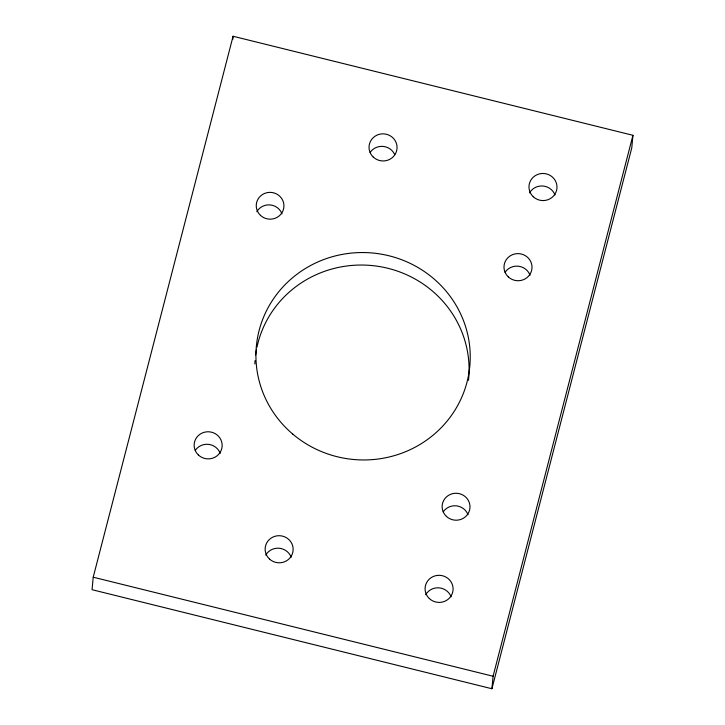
<?xml version="1.0" encoding="UTF-8"?>
<svg xmlns="http://www.w3.org/2000/svg" width="725" height="725" viewBox="0 0 725 725"><rect width="100%" height="100%" fill="white"/><g stroke="black" fill="none" stroke-linecap="round" stroke-linejoin="round"><path stroke-width="1.09" d="M93.217 577.2L92.057 589.697L491.922 688.75L631.783 147.8L632.943 135.303L233.078 36.25L93.217 577.2L493.082 676.253L491.922 688.75M232.788 39.377L233.078 36.25M493.082 676.253L632.943 135.303M265.731 555.096A14.02 13.558 5.3 0 1 279.125 548.236A14.02 13.558 5.3 0 1 291.178 557.253M195.215 450.415A14.02 13.558 5.3 0 1 208.592 444.362A14.02 13.558 5.3 0 1 220.192 453.333M443.192 511.868A13.938 13.476 5.3 0 1 456.487 505.851A13.938 13.476 5.3 0 1 468.024 514.768M425.675 594.717A14.02 13.558 5.3 0 1 439.069 587.857A14.02 13.558 5.3 0 1 451.122 596.874M256.822 211.691A13.848 13.394 5.3 0 1 270.062 204.912A13.848 13.394 5.3 0 1 281.971 213.821M370.094 152.495A14.02 13.558 5.3 0 1 383.017 146.396A14.02 13.558 5.3 0 1 394.735 154.579M505.062 272.265A14.02 13.558 5.3 0 1 518.438 266.211A14.02 13.558 5.3 0 1 530.038 275.183M529.567 192.868A14.02 13.558 5.3 0 1 542.962 186.017A14.02 13.558 5.3 0 1 555.015 195.025M254.847 363.968A107.191 103.684 5.3 0 1 255.046 360.561M255.635 354.915A107.191 103.684 5.3 0 1 256.532 349.35M256.976 347.157A107.191 103.684 5.3 0 1 378.432 266.374A107.191 103.684 5.3 0 1 468.477 380.335M198.414 455.019A14.02 13.558 5.3 0 0 221.75 448.693A14.02 13.558 5.3 0 0 204.296 432.263A14.02 13.558 5.3 0 0 198.414 455.019M260.465 215.343A13.848 13.394 5.3 0 0 283.529 209.09A13.848 13.394 5.3 0 0 266.283 192.859A13.848 13.394 5.3 0 0 260.465 215.343M446.382 516.372A13.938 13.476 5.3 0 0 469.582 510.083A13.938 13.476 5.3 0 0 452.237 493.752A13.938 13.476 5.3 0 0 446.382 516.372M508.261 276.868A14.02 13.558 5.3 0 0 531.597 270.543A14.02 13.558 5.3 0 0 514.152 254.112A14.02 13.558 5.3 0 0 508.261 276.868M429.345 598.56A14.02 13.558 5.3 0 0 452.681 592.234A14.02 13.558 5.3 0 0 435.227 575.813A14.02 13.558 5.3 0 0 429.345 598.56M269.401 558.939A14.02 13.558 5.3 0 0 292.737 552.613A14.02 13.558 5.3 0 0 275.292 536.192A14.02 13.558 5.3 0 0 269.401 558.939M533.247 196.72A14.02 13.558 5.3 0 0 556.573 190.394A14.02 13.558 5.3 0 0 539.128 173.964A14.02 13.558 5.3 0 0 533.247 196.72M373.303 157.098A14.02 13.558 5.3 0 0 396.638 150.773A14.02 13.558 5.3 0 0 379.184 134.343A14.02 13.558 5.3 0 0 373.303 157.098M292.71 434.048A107.191 103.684 5.3 0 0 468.25 376.746A107.191 103.684 5.3 0 0 328.28 257.955A107.191 103.684 5.3 0 0 292.71 434.048"/></g></svg>
